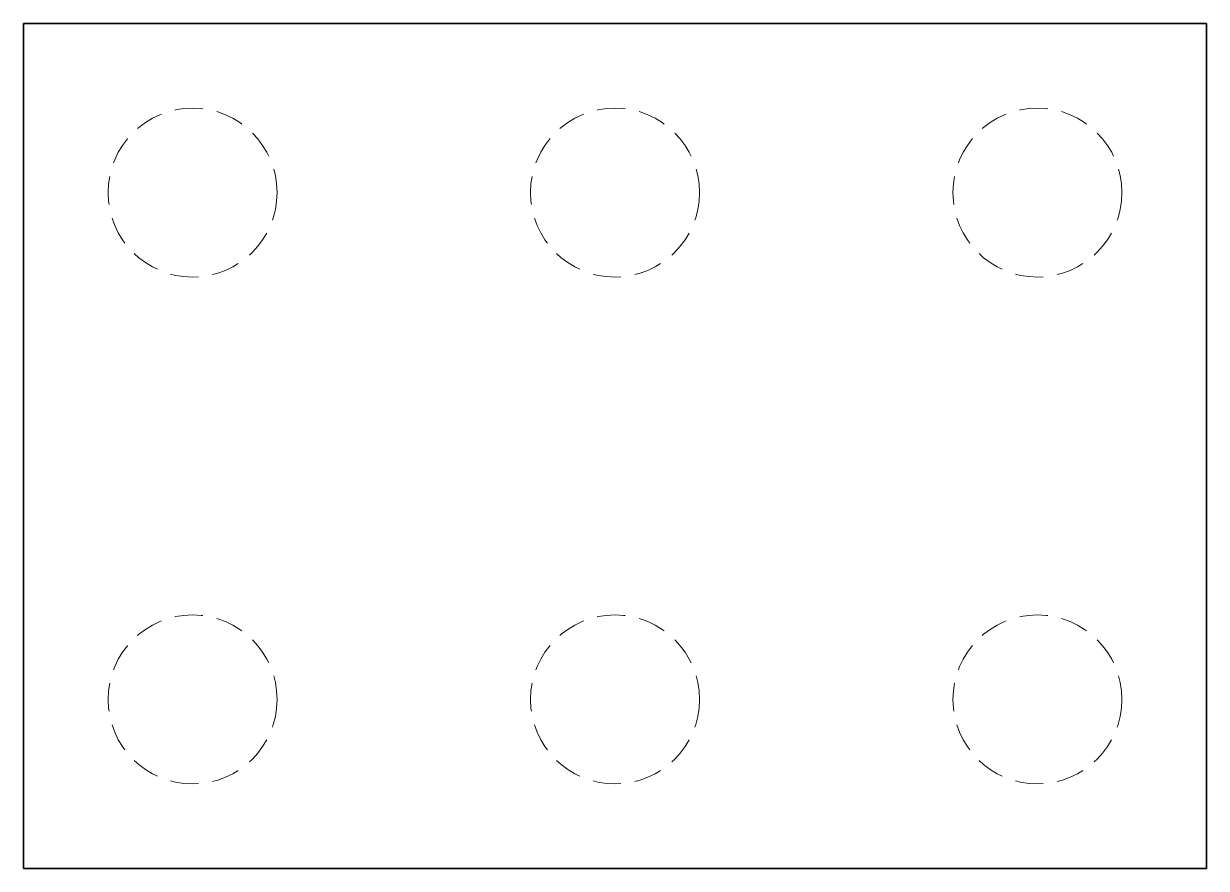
# Model space of a CAD drawing. Header units: metres. Extents: x -5.2 to 5.2, y -3.8 to 3.8.
import ezdxf

# ---------------------------------------------------------------- set-up
doc = ezdxf.new("R2010")
doc.units = ezdxf.units.M
doc.header["$MEASUREMENT"] = 0
doc.linetypes.add('HIDDEN', pattern=[0.375, 0.25, -0.125])
doc.layers.add('pile', color=6, linetype='HIDDEN', lineweight=15)
doc.layers.add('pilecap', color=4, linetype='Continuous', lineweight=35)

msp = doc.modelspace()

# ---------------------------------------------------------------- linework, layer by layer
at = {"layer": 'pile'}
for centre in [(-3.75, 2.25), (0, 2.25), (3.75, 2.25), (-3.75, -2.25), (0, -2.25), (3.75, -2.25)]:
    msp.add_circle(centre, 0.75, dxfattribs=at)
at = {"layer": 'pilecap'}
for p, q in [((-5.25, 3.75), (5.25, 3.75)), ((-5.25, -3.75), (-5.25, 3.75)), ((5.25, 3.75), (5.25, -3.75)), ((5.25, -3.75), (-5.25, -3.75))]:
    msp.add_line(p, q, dxfattribs=at)

doc.saveas('drawing.dxf')
